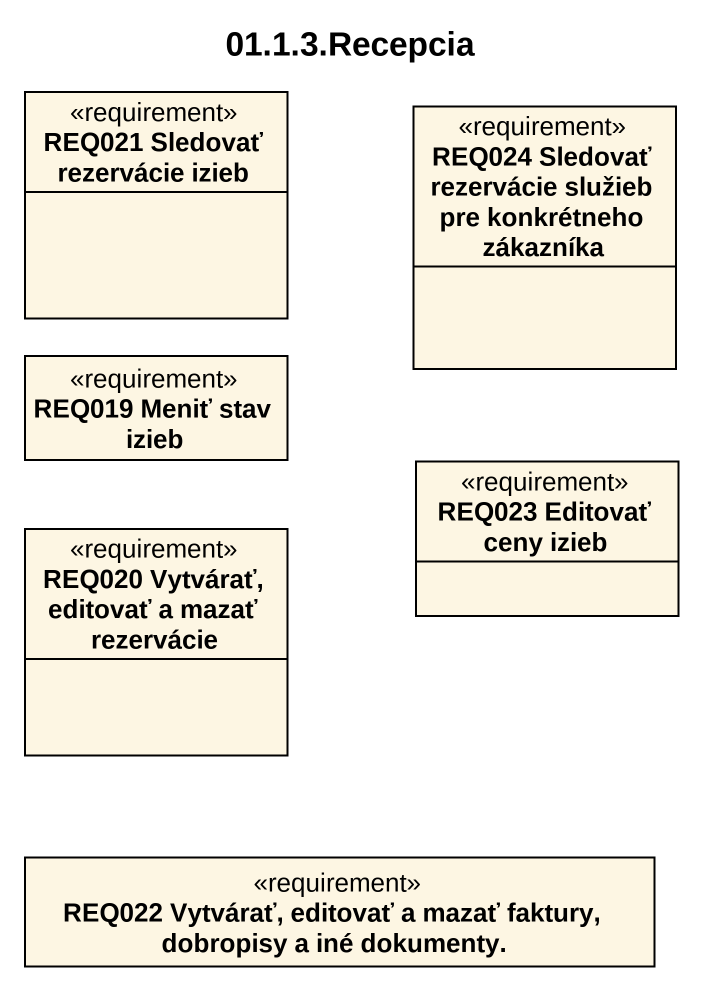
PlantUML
@startuml
title 01.1.3.Recepcia
hide circle
hide empty members
class "REQ021 Sledovať rezervácie izieb" as REQ021_Sledovať_rezervácie <<requirement>>
class "REQ024 Sledovať rezervácie služieb pre konkrétneho zákazníka" as REQ024_Sledovať_rezervácie <<requirement>>
class "REQ019 Meniť stav izieb" as REQ019_Meniť_stav_izieb <<requirement>>
class "REQ020 Vytvárať, editovať a mazať rezervácie" as REQ020_Vytvárať_editovať_a <<requirement>>
class "REQ023 Editovať ceny izieb" as REQ023_Editovať_ceny_izieb <<requirement>>
class "REQ022 Vytvárať, editovať a mazať faktury, dobropisy a iné dokumenty." as REQ022_Vytvárať_editovať_a <<requirement>>
@enduml
